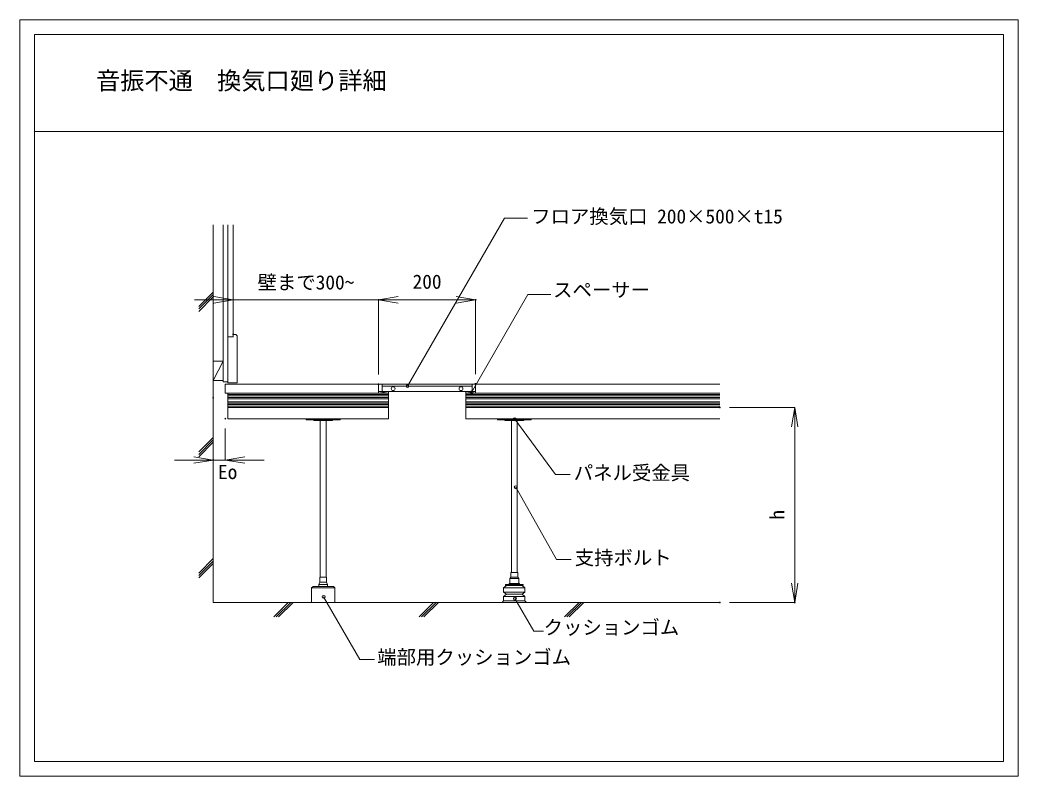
# Model space of a CAD drawing. Units: millimetres, scale not verified. Extents: x -1030 to 1030, y -780 to 780.
import ezdxf
from ezdxf.enums import TextEntityAlignment as Align

# ---------------------------------------------------------------- set-up
doc = ezdxf.new("R2010")
doc.units = ezdxf.units.MM
doc.header["$LTSCALE"] = 2
doc.header["$PDMODE"] = 32
doc.header["$PDSIZE"] = 1.6
for name, color, linetype, lineweight in [('0-0_0', 7, 'Continuous', 18), ('0-1_WAKU', 4, 'Continuous', 18), ('0-4_納まり', 7, 'Continuous', 18), ('0-6_納まり文字', 7, 'Continuous', 9), ('0-7_UFG納まり文字', 7, 'Continuous', 9), ('0-8_UFG納まり', 7, 'Continuous', 18), ('1-2_waku2', 7, 'Continuous', 18)]:
    doc.layers.add(name, color=color, linetype=linetype, lineweight=lineweight)
doc.layers.add('0-2_DEFPOINTS', color=7, linetype='Continuous')
doc.styles.add('ＭＳ ゴシック', font='')
doc.styles.get('ＭＳ ゴシック').set_extended_font_data('MS Gothic')

# ---------------------------------------------------------------- blocks, each defined once
blk = doc.blocks.new('_OPEN')
at = {"layer": '0-0_0', "lineweight": 9}
blk.add_line((0, 0), (-1, 0), dxfattribs=at)
blk.add_lwpolyline([(-1, 0.16667), (0, 0), (-1, -0.16667)], dxfattribs=at)
blk = doc.blocks.new('D40')
at = {"layer": '0-2_DEFPOINTS'}
for p in [(-797.03, 782.765), (-997.03, 608.494), (-797.03, 609.369)]:
    blk.add_point(p, dxfattribs=at)
at = {"layer": '0-4_納まり'}
for p, q in [((-997.03, 628.494), (-997.03, 782.765)), ((-957.03, 782.765), (-837.03, 782.765)), ((-797.03, 629.369), (-797.03, 782.765))]:
    blk.add_line(p, q, dxfattribs=at)
at = {"layer": '0-4_納まり', "xscale": 40, "yscale": 40, "rotation": 180}
blk.add_blockref('_OPEN', (-997.03, 782.765), dxfattribs=at)
at = {"layer": '0-4_納まり', "xscale": 40, "yscale": 40}
blk.add_blockref('_OPEN', (-797.03, 782.765), dxfattribs=at)
at = {"layer": '0-4_納まり', "style": 'ＭＳ ゴシック'}
blk.add_text('200', height=29.33, dxfattribs=at).set_placement((-927.03, 796.765), align=Align.BOTTOM_LEFT)
blk = doc.blocks.new('D41')
at = {"layer": '0-2_DEFPOINTS'}
for p in [(-997.03, 782.765), (-1297.03, 711.449), (-997.03, 608.494)]:
    blk.add_point(p, dxfattribs=at)
at = {"layer": '0-4_納まり'}
for p, q in [((-1337.03, 782.765), (-1377.03, 782.765)), ((-1297.03, 731.449), (-1297.03, 782.765)), ((-1297.03, 782.765), (-997.03, 782.765)), ((-997.03, 628.494), (-997.03, 782.765)), ((-957.03, 782.765), (-917.03, 782.765))]:
    blk.add_line(p, q, dxfattribs=at)
at = {"layer": '0-4_納まり', "xscale": 40, "yscale": 40}
blk.add_blockref('_OPEN', (-1297.03, 782.765), dxfattribs=at)
at = {"layer": '0-4_納まり', "xscale": 40, "yscale": 40, "rotation": 180}
blk.add_blockref('_OPEN', (-997.03, 782.765), dxfattribs=at)
at = {"layer": '0-4_納まり', "style": 'ＭＳ ゴシック'}
blk.add_text('壁まで300~', height=29.33, dxfattribs=at).set_placement((-1247.03, 795.303), align=Align.BOTTOM_LEFT)

msp = doc.modelspace()

# ---------------------------------------------------------------- linework, layer by layer
at = {"layer": '0-0_0'}
for p, q in [((-2.657, -369.657), (-16.657, -369.657)), ((-20.157, -384.657), (-20.157, -382.657)), ((-18.657, -382.657), (-18.657, -372.657)), ((-31.657, -391.657), (12.343, -391.657)), ((12.343, -400.657), (-31.657, -400.657)), ((-31.657, -409.657), (12.343, -409.657)), ((-25.657, -404.657), (6.343, -404.657)), ((-31.657, -418.657), (12.343, -418.657))]:
    msp.add_line(p, q, dxfattribs=at)
for points in [[(-2.657, -359.657), (-2.657, -369.657), (-0.657, -372.657), (-18.657, -372.657), (-16.657, -369.657), (-16.657, -359.657)], [(-9.657, -384.657), (8.343, -384.657), (8.343, -386.657), (-27.657, -386.657), (-27.657, -384.657)]]:
    msp.add_lwpolyline(points, close=True, dxfattribs=at)
for points in [[(6.343, -386.657), (12.343, -391.657), (12.343, -400.657), (6.343, -404.657), (12.343, -409.657), (12.343, -418.657), (15.343, -421.657), (-34.657, -421.657), (-31.657, -418.657), (-31.657, -409.657), (-25.657, -404.657), (-31.657, -400.657), (-31.657, -391.657), (-25.657, -386.657)], [(0.843, -384.657), (0.843, -382.657), (-20.057, -382.657)], [(-9.657, -382.657), (-0.657, -382.657), (-0.657, -372.657)]]:
    msp.add_lwpolyline(points, dxfattribs=at)
at = {"layer": '0-1_WAKU'}
for p, q in [((-1000.003, 750.088), (999.997, 750.088)), ((-1000.003, 750.088), (-1000.003, -749.912)), ((999.997, 750.088), (999.997, -749.912)), ((-1000.003, 550.088), (999.997, 550.088)), ((-1000.003, -749.912), (999.997, -749.912))]:
    msp.add_line(p, q, dxfattribs=at)
at = {"layer": '0-4_納まり'}
for p, q in [((-631.157, 357.148), (-631.157, -421.657)), ((-610.657, 357.148), (-610.657, 33.343)), ((-601.157, 357.148), (-601.157, 126.343)), ((-589.657, 357.148), (-589.657, 126.343)), ((-631.157, 218.764), (-661.157, 188.764)), ((-631.157, 213.764), (-661.157, 183.764)), ((-631.157, 208.764), (-661.157, 178.764)), ((-601.157, 126.343), (-601.157, 31.343)), ((-601.157, 126.343), (-589.657, 126.343)), ((-584.657, 131.343), (-589.657, 131.343)), ((-584.657, 131.343), (-581.657, 128.343)), ((-581.657, 31.343), (-581.657, 128.343)), ((-610.657, 76.343), (-631.157, 76.343)), ((-610.657, 76.343), (-631.157, 36.343)), ((-610.657, 36.343), (-631.157, 36.343)), ((-601.157, 33.343), (-610.657, 33.343)), ((-606.157, 28.343), (414.626, 28.343)), ((-606.157, 28.343), (-606.157, 10.343)), ((-601.157, 31.343), (-581.657, 31.343)), ((-289.657, 28.343), (-289.657, 10.343)), ((-96.657, 28.343), (-96.657, 13.343)), ((-89.657, 28.343), (-89.657, 10.343)), ((-606.157, 10.343), (-269.657, 10.343)), ((-289.657, 10.343), (-269.657, 13.343)), ((-269.657, 13.343), (-269.657, 10.343)), ((-109.657, 13.343), (-109.657, 10.343)), ((-109.657, 10.343), (-89.657, 13.343)), ((-109.657, 10.343), (414.626, 10.343)), ((-631.157, -19.657), (-631.157, -127.877)), ((-601.157, -1.657), (-269.657, -1.657)), ((-601.157, -7.657), (-269.657, -7.657)), ((-601.157, -19.657), (-269.657, -19.657)), ((-109.657, -1.657), (414.626, -1.657)), ((-109.657, -7.657), (414.626, -7.657)), ((-109.657, -19.657), (414.626, -19.657)), ((434.626, -19.657), (568.98, -19.657)), ((-601.157, -42.657), (-269.657, -42.657)), ((-410.157, -369.657), (-410.157, -46.657)), ((-398.157, -369.657), (-398.157, -46.657)), ((-109.657, -42.657), (414.626, -42.657)), ((-15.657, -359.657), (-15.657, -46.657)), ((-3.657, -359.657), (-3.657, -46.657)), ((568.98, -59.657), (568.98, -381.657)), ((-631.157, -81.236), (-661.157, -111.236)), ((-606.157, -62.657), (-606.157, -127.877)), ((-631.157, -86.236), (-661.157, -116.236)), ((-631.157, -91.236), (-661.157, -121.236)), ((-671.157, -127.877), (-711.157, -127.877)), ((-606.157, -127.877), (-631.157, -127.877)), ((-566.157, -127.877), (-526.157, -127.877)), ((-631.157, -331.236), (-661.157, -361.236)), ((-631.157, -336.236), (-661.157, -366.236)), ((-631.157, -341.236), (-661.157, -371.236)), ((-631.157, -421.657), (414.626, -421.657)), ((-476.157, -421.657), (-506.157, -451.657)), ((-471.157, -421.657), (-501.157, -451.657)), ((-466.157, -421.657), (-496.157, -451.657)), ((-176.157, -421.657), (-206.157, -451.657)), ((-171.157, -421.657), (-201.157, -451.657)), ((-166.157, -421.657), (-196.157, -451.657)), ((123.843, -421.657), (93.843, -451.657)), ((128.843, -421.657), (98.843, -451.657)), ((133.843, -421.657), (103.843, -451.657)), ((434.626, -421.657), (568.98, -421.657))]:
    msp.add_line(p, q, dxfattribs=at)
at = {"layer": '0-4_納まり', "lineweight": 9}
for p, q in [((-601.157, 7.343), (-269.657, 7.343)), ((-601.157, 4.343), (-269.657, 4.343)), ((-601.157, 1.343), (-269.657, 1.343)), ((-109.657, 7.343), (414.626, 7.343)), ((-109.657, 4.343), (414.626, 4.343)), ((-109.657, 1.343), (414.626, 1.343)), ((-601.157, -10.657), (-269.657, -10.657)), ((-601.157, -13.657), (-269.657, -13.657)), ((-601.157, -16.657), (-269.657, -16.657)), ((-109.657, -10.657), (414.626, -10.657)), ((-109.657, -13.657), (414.626, -13.657)), ((-109.657, -16.657), (414.626, -16.657))]:
    msp.add_line(p, q, dxfattribs=at)
at = {"layer": '0-4_納まり'}
for points in [[(-89.657, 28.343), (-289.657, 28.343), (-289.657, 13.343), (-89.657, 13.343)], [(-439.157, -42.657), (-439.157, -44.657), (-369.157, -44.657), (-369.157, -42.657)], [(-44.657, -42.657), (-44.657, -44.657), (25.343, -44.657), (25.343, -42.657)]]:
    msp.add_lwpolyline(points, close=True, dxfattribs=at)
for points in [[(-282.657, 13.343), (-282.657, 28.343), (-282.657, 24.343), (-96.657, 24.343)], [(-601.157, 10.343), (-601.157, -1.657), (-601.157, -7.657), (-601.157, -19.657), (-601.157, -42.657)], [(-269.657, 10.343), (-269.657, -1.657), (-269.657, -7.657), (-269.657, -19.657), (-269.657, -42.657)], [(-109.657, 10.343), (-109.657, -1.657), (-109.657, -7.657), (-109.657, -19.657), (-109.657, -42.657)], [(-386.157, -46.657), (-404.157, -46.657), (-422.157, -46.657)], [(8.343, -46.657), (-9.657, -46.657), (-27.657, -46.657)]]:
    msp.add_lwpolyline(points, dxfattribs=at)
for centre in [(-259.657, 19.343), (-119.657, 19.343)]:
    msp.add_circle(centre, 4, dxfattribs=at)
for centre, start, end in [((-422.157, -44.657), 180, 270), ((-386.157, -44.657), 270, 0), ((-27.657, -44.657), 180, 270), ((8.343, -44.657), 270, 0)]:
    msp.add_arc(centre, 2, start, end, dxfattribs=at)
for p in [(-631.157, 0.343), (414.626, -19.657), (-606.157, -42.657), (-631.157, -127.877), (414.626, -421.657), (568.98, -421.657)]:
    msp.add_point(p, dxfattribs=at)
at = {"layer": '0-6_納まり文字'}
for p, q in [((-230.231, 24.498), (-29.969, 371.362)), ((-29.65, 371.362), (17.594, 371.362)), ((-97.84, 11.673), (18.059, 213.353)), ((18.379, 213.353), (65.623, 213.353))]:
    msp.add_line(p, q, dxfattribs=at)
for centre in [(-230.231, 24.498), (-97.84, 11.673)]:
    msp.add_circle(centre, 3, dxfattribs=at)
at = {"layer": '0-7_UFG納まり文字'}
for p, q in [((-8.765, -43.872), (75.521, -157.596)), ((75.521, -157.596), (105.521, -157.596)), ((-6.755, -184.076), (77.532, -332.8)), ((77.532, -332.8), (107.532, -332.8)), ((-403.206, -410.237), (-328.452, -539.714)), ((-8.442, -413.905), (30.374, -481.137)), ((30.374, -481.137), (50.374, -481.137)), ((-328.452, -539.714), (-298.452, -539.714))]:
    msp.add_line(p, q, dxfattribs=at)
for centre in [(-8.765, -43.923), (-6.755, -184.127), (-403.206, -410.237), (-8.442, -413.905)]:
    msp.add_circle(centre, 3, dxfattribs=at)
at = {"layer": '0-8_UFG納まり'}
for p, q in [((-413.157, -384.657), (-411.157, -379.657)), ((-413.157, -384.657), (-413.157, -388.657)), ((-395.157, -384.657), (-395.157, -388.657)), ((-428.157, -391.657), (-380.157, -391.657))]:
    msp.add_line(p, q, dxfattribs=at)
for points in [[(-397.157, -379.657), (-397.157, -369.657), (-411.157, -369.657), (-411.157, -379.657)], [(-380.157, -421.657), (-380.157, -391.657), (-383.157, -388.657), (-425.157, -388.657), (-428.157, -391.657), (-428.157, -421.657)]]:
    msp.add_lwpolyline(points, close=True, dxfattribs=at)
msp.add_lwpolyline([(-397.157, -379.657), (-395.157, -384.657), (-413.157, -384.657)], dxfattribs=at)
at = {"layer": '1-2_waku2'}
msp.add_lwpolyline([(-1030.003, 780.088), (1029.997, 780.088), (1029.997, -779.912), (-1030.003, -779.912)], close=True, dxfattribs=at)

# ---------------------------------------------------------------- block references
at = {"layer": '0-4_納まり'}
for name in ['D41', 'D40']:
    msp.add_blockref(name, (707.373, -580.106), dxfattribs=at)
at = {"layer": '0-4_納まり', "xscale": 40, "yscale": 40}
for p, rotation in [((568.98, -19.657), 90), ((-606.157, -127.877), 180), ((568.98, -421.657), 270)]:
    msp.add_blockref('_OPEN', p, dxfattribs=dict(at, rotation=rotation))
msp.add_blockref('_OPEN', (-631.157, -127.877), dxfattribs=at)

# ---------------------------------------------------------------- texts
at = {"layer": '0-4_納まり', "style": 'ＭＳ ゴシック'}
msp.add_text('Eo', height=29.33, dxfattribs=at).set_placement((-621.255, -176.073), align=Align.BOTTOM_LEFT)
msp.add_text('h', height=29.33, rotation=90, dxfattribs=at).set_placement((556.385, -251.118), align=Align.BOTTOM_LEFT)
at = {"layer": '0-6_納まり文字', "style": 'ＭＳ ゴシック'}
for s, height, p in [('音振不通\u3000換気口廻り詳細', 36.66, (-873.183, 625.54)), ('フロア換気口 200×500×t15', 29.33, (25.094, 351.362)), ('スペーサー', 29.33, (70.369, 199.755)), ('パネル受金具', 29.33, (113.021, -177.596)), ('支持ボルト', 29.33, (115.032, -352.8)), ('クッションゴム', 29.33, (50.823, -496.641)), ('端部用クッションゴム', 29.33, (-292.606, -558.01))]:
    msp.add_text(s, height=height, dxfattribs=at).set_placement(p, align=Align.BOTTOM_LEFT)

doc.saveas('drawing.dxf')
